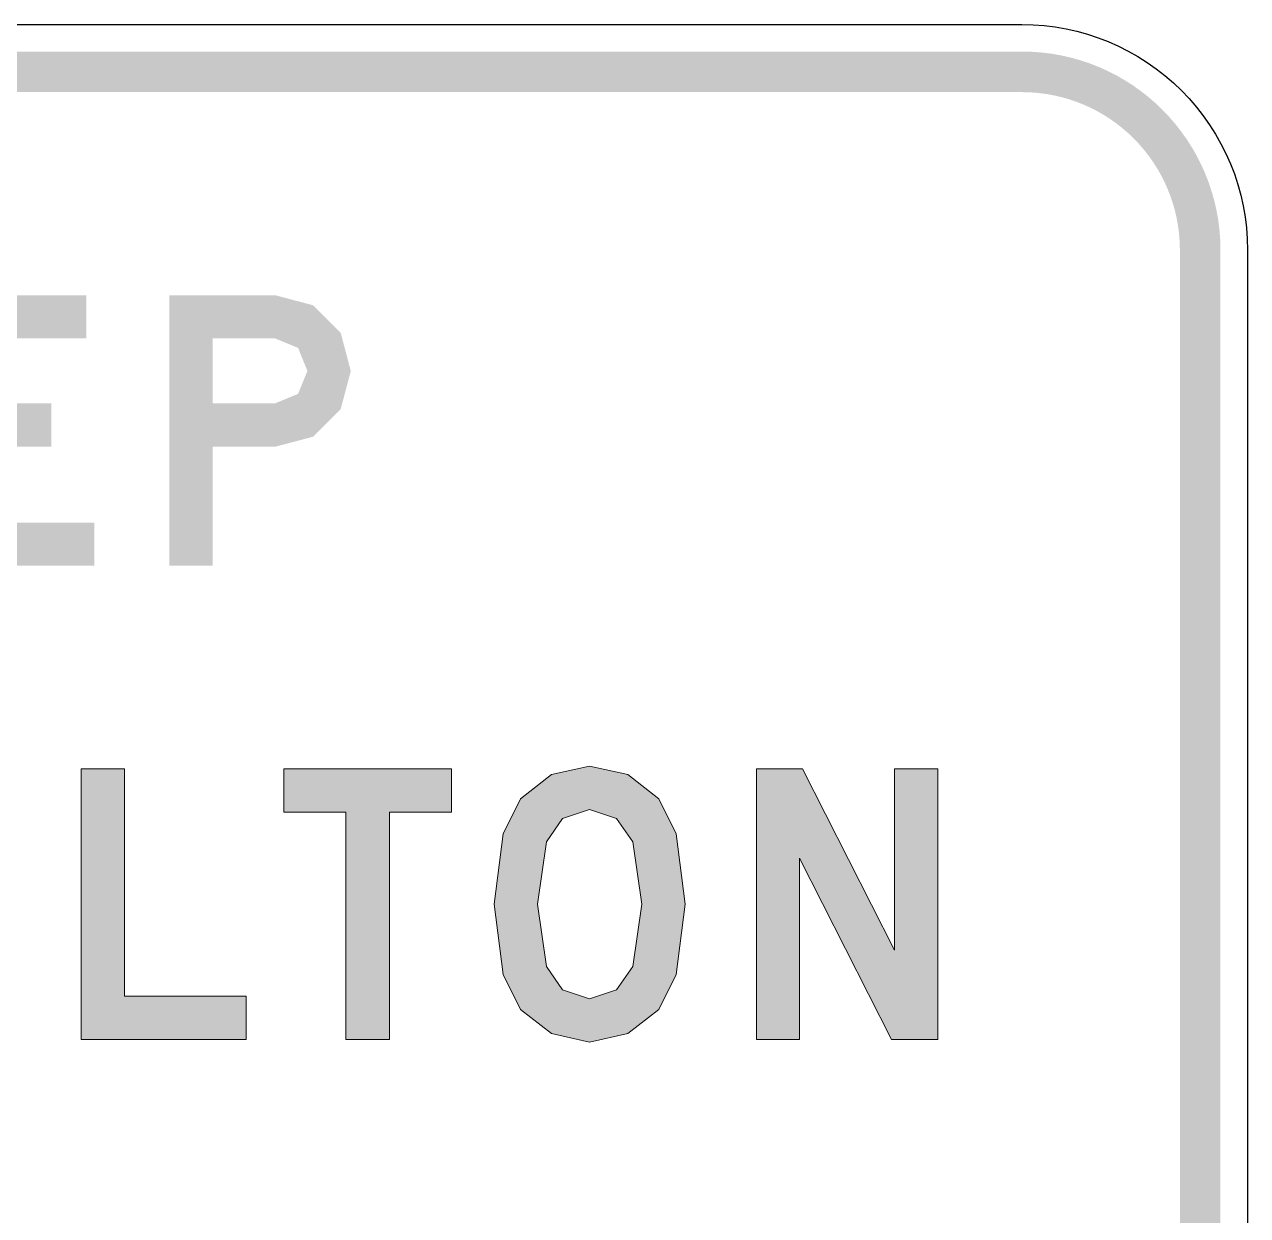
# Model space of a CAD drawing. Extents: x 126 to 246, y 142 to 261.
# Drawn here: x 192.2 to 246.4, y 207.9 to 260.7 of the extents above; entities that cross this region are included whole.
import ezdxf

# ---------------------------------------------------------------- set-up
doc = ezdxf.new("R2010")
doc.units = 0
for name, color, linetype in [('green', 98, 'CONTINUOUS'), ('GREY', 253, 'CONTINUOUS'), ('L35', 3, 'CONTINUOUS')]:
    doc.layers.add(name, color=color, linetype=linetype)

msp = doc.modelspace()

# ---------------------------------------------------------------- hatches: boundary and pattern name
at = {"layer": 'green'}
h = msp.add_hatch(color=256, dxfattribs=at)
edge = h.paths.add_edge_path(flags=16)
edge.add_line((129.444, 170.7), (129.444, 250.7))
edge.add_arc((136.444, 250.7), 7, 90, 180, ccw=False)
edge.add_line((136.444, 257.7), (236.444, 257.7))
edge.add_arc((236.444, 250.7), 7, 0, 90, ccw=False)
edge.add_line((243.444, 250.7), (243.444, 170.7))
edge.add_arc((236.444, 170.7), 7, 270, 360, ccw=False)
edge.add_line((236.444, 163.7), (136.444, 163.7))
edge.add_arc((136.444, 170.7), 7, 180, 270, ccw=False)
edge = h.paths.add_edge_path()
edge.add_line((127.644, 170.7), (127.644, 250.7))
edge.add_arc((136.444, 250.7), 8.8, 90, 180, ccw=False)
edge.add_line((136.444, 259.5), (236.444, 259.5))
edge.add_arc((236.444, 250.7), 8.8, 0, 90, ccw=False)
edge.add_line((245.244, 250.7), (245.244, 170.7))
edge.add_arc((236.444, 170.7), 8.8, 270, 360, ccw=False)
edge.add_line((236.444, 161.9), (136.444, 161.9))
edge.add_arc((136.444, 170.7), 8.8, 180, 270, ccw=False)
h = msp.add_hatch(color=256, dxfattribs=at)
h.paths.add_polyline_path([(203.328, 248.698), (205.013, 248.252), (206.243, 247.022), (206.689, 245.337), (206.243, 243.653), (205.013, 242.422), (203.328, 241.977), (200.571, 241.977), (200.571, 236.7), (198.647, 236.7), (198.647, 248.698)])
h.paths.add_polyline_path([(203.328, 246.782), (204.352, 246.361), (204.765, 245.337), (204.352, 244.322), (203.328, 243.9), (200.571, 243.9), (200.571, 246.782)], flags=16)
h.paths.add_polyline_path([(166.222, 248.698), (168.137, 248.698), (168.137, 243.9), (171.737, 248.698), (174.14, 248.698), (170.54, 243.9), (174.495, 236.7), (172.34, 236.7), (169.343, 242.216), (168.137, 240.54), (168.137, 236.7), (166.222, 236.7)])
h.paths.add_polyline_path([(177.377, 248.698), (184.329, 248.698), (184.329, 246.782), (179.292, 246.782), (179.292, 243.9), (182.769, 243.9), (182.769, 241.977), (179.292, 241.977), (179.292, 238.616), (184.692, 238.616), (184.692, 236.7), (177.377, 236.7)])
h.paths.add_polyline_path([(188.012, 248.698), (194.972, 248.698), (194.972, 246.782), (189.927, 246.782), (189.927, 243.9), (193.412, 243.9), (193.412, 241.977), (189.927, 241.977), (189.927, 238.616), (195.327, 238.616), (195.327, 236.7), (188.012, 236.7)])
at = {"layer": 'GREY'}
h = msp.add_hatch(color=256, dxfattribs=at)
h.paths.add_polyline_path([(217.274, 227.816), (215.582, 227.444), (214.211, 226.371), (213.443, 224.819), (213.047, 221.697), (213.443, 218.576), (214.211, 217.024), (215.582, 215.959), (217.274, 215.579), (218.975, 215.959), (220.338, 217.024), (221.114, 218.576), (221.51, 221.697), (221.114, 224.819), (220.338, 226.371), (218.975, 227.444)])
h.paths.add_polyline_path([(217.274, 225.9), (216.077, 225.496), (215.359, 224.464), (214.971, 221.697), (215.359, 218.94), (216.077, 217.899), (217.274, 217.503), (218.472, 217.899), (219.198, 218.94), (219.586, 221.697), (219.198, 224.464), (218.472, 225.496)], flags=16)
h.paths.add_polyline_path([(178.995, 219.064), (178.483, 218.015), (177.435, 217.503), (176.287, 217.627), (175.337, 218.279), (174.801, 219.303), (173.001, 218.576), (173.744, 217.181), (174.949, 216.149), (176.452, 215.629), (178.037, 215.703), (179.433, 216.339), (180.448, 217.478), (180.919, 218.94), (180.704, 220.566), (179.804, 221.945), (178.401, 222.779), (176.716, 223.142), (175.874, 223.382), (175.329, 223.993), (175.395, 224.819), (176.097, 225.578), (177.08, 225.9), (178.128, 225.595), (178.756, 224.703), (180.556, 225.298), (179.821, 226.643), (178.582, 227.543), (177.08, 227.816), (175.758, 227.585), (174.602, 226.899), (173.768, 225.859), (173.356, 224.579), (173.603, 223.002), (174.677, 221.821), (175.635, 221.458), (176.716, 221.219), (177.674, 220.979), (178.425, 220.591), (178.904, 219.897)])
h.paths.add_polyline_path([(168.856, 219.064), (168.335, 218.015), (167.295, 217.503), (166.147, 217.627), (165.189, 218.279), (164.653, 219.303), (162.853, 218.576), (163.604, 217.181), (164.81, 216.149), (166.304, 215.629), (167.89, 215.703), (169.285, 216.339), (170.301, 217.478), (170.771, 218.94), (170.565, 220.566), (169.665, 221.945), (168.253, 222.779), (166.577, 223.142), (165.734, 223.382), (165.181, 223.993), (165.256, 224.819), (165.949, 225.578), (166.932, 225.9), (167.989, 225.595), (168.608, 224.703), (170.408, 225.298), (169.681, 226.643), (168.434, 227.543), (166.932, 227.816), (165.611, 227.585), (164.463, 226.899), (163.629, 225.859), (163.216, 224.579), (163.464, 223.002), (164.537, 221.821), (165.495, 221.458), (166.577, 221.219), (167.534, 220.979), (168.278, 220.591), (168.756, 219.897)])
h.paths.add_polyline_path([(159.781, 219.658), (159.476, 218.097), (158.592, 216.768), (157.263, 215.885), (155.702, 215.579), (154.142, 215.885), (152.812, 216.768), (151.929, 218.097), (151.623, 219.658), (151.623, 227.7), (153.539, 227.7), (153.539, 219.658), (153.828, 218.576), (154.621, 217.784), (155.702, 217.503), (156.784, 217.784), (157.577, 218.576), (157.857, 219.658), (157.857, 227.7), (159.781, 227.7)])
h.paths.add_polyline_path([(140.204, 227.7), (140.204, 215.703), (145.001, 215.703), (146.372, 215.984), (147.52, 216.776), (148.287, 218.155), (148.287, 219.724), (147.52, 221.103), (146.198, 221.937), (147.396, 222.903), (147.99, 224.703), (147.396, 226.503), (146.339, 227.387), (145.001, 227.7)])
h.paths.add_polyline_path([(144.398, 220.979), (145.422, 220.707), (146.165, 219.964), (146.438, 218.94), (146.058, 218.007), (145.117, 217.619), (142.12, 217.619), (142.12, 220.979)], flags=16)
h.paths.add_polyline_path([(145.001, 225.776), (145.761, 225.463), (146.075, 224.703), (145.86, 223.836), (145.249, 223.184), (144.398, 222.903), (142.12, 222.903), (142.12, 225.776)], flags=16)
h.paths.add_polyline_path([(184.106, 227.7), (191.059, 227.7), (191.059, 225.776), (186.022, 225.776), (186.022, 222.903), (189.498, 222.903), (189.498, 220.979), (186.022, 220.979), (186.022, 217.619), (191.422, 217.619), (191.422, 215.703), (184.106, 215.703)])
h.paths.add_polyline_path([(194.741, 227.7), (196.657, 227.7), (196.657, 217.619), (202.057, 217.619), (202.057, 215.703), (194.741, 215.703)])
h.paths.add_polyline_path([(203.716, 227.7), (203.716, 225.776), (206.474, 225.776), (206.474, 215.703), (208.398, 215.703), (208.398, 225.776), (211.156, 225.776), (211.156, 227.7)])
h.paths.add_polyline_path([(224.673, 227.7), (226.712, 227.7), (230.791, 219.658), (230.791, 227.7), (232.707, 227.7), (232.707, 215.703), (230.667, 215.703), (226.588, 223.737), (226.588, 215.703), (224.673, 215.703)])

# ---------------------------------------------------------------- linework, layer by layer
at = {"layer": 'GREY', "lineweight": 0}
for points in [[(217.274, 227.816), (215.582, 227.444), (214.211, 226.371), (213.443, 224.819), (213.047, 221.697), (213.443, 218.576), (214.211, 217.024), (215.582, 215.959), (217.274, 215.579), (218.975, 215.959), (220.338, 217.024), (221.114, 218.576), (221.51, 221.697), (221.114, 224.819), (220.338, 226.371), (218.975, 227.444)], [(217.274, 225.9), (216.077, 225.496), (215.359, 224.464), (214.971, 221.697), (215.359, 218.94), (216.077, 217.899), (217.274, 217.503), (218.472, 217.899), (219.198, 218.94), (219.586, 221.697), (219.198, 224.464), (218.472, 225.496)]]:
    msp.add_lwpolyline(points, close=True, dxfattribs=at)
for points in [[(194.741, 227.7), (196.657, 227.7), (196.657, 217.619), (202.057, 217.619), (202.057, 215.703), (194.741, 215.703), (194.741, 227.7), (194.741, 227.7)], [(203.716, 227.7), (203.716, 225.776), (206.474, 225.776), (206.474, 215.703), (208.398, 215.703), (208.398, 225.776), (211.156, 225.776), (211.156, 227.7), (203.716, 227.7), (203.716, 227.7)], [(224.673, 227.7), (226.712, 227.7), (230.791, 219.658), (230.791, 227.7), (232.707, 227.7), (232.707, 215.703), (230.667, 215.703), (226.588, 223.737), (226.588, 215.703), (224.673, 215.703), (224.673, 227.7), (224.673, 227.7)]]:
    msp.add_lwpolyline(points, dxfattribs=at)
at = {"layer": 'L35'}
msp.add_lwpolyline([(126.444, 170.7), (126.444, 250.7, -0.414214), (136.444, 260.7), (236.444, 260.7, -0.414214), (246.444, 250.7), (246.444, 170.7, -0.414214), (236.444, 160.7), (136.444, 160.7, -0.414214)], format="xyb", close=True, dxfattribs=at)

doc.saveas('drawing.dxf')
